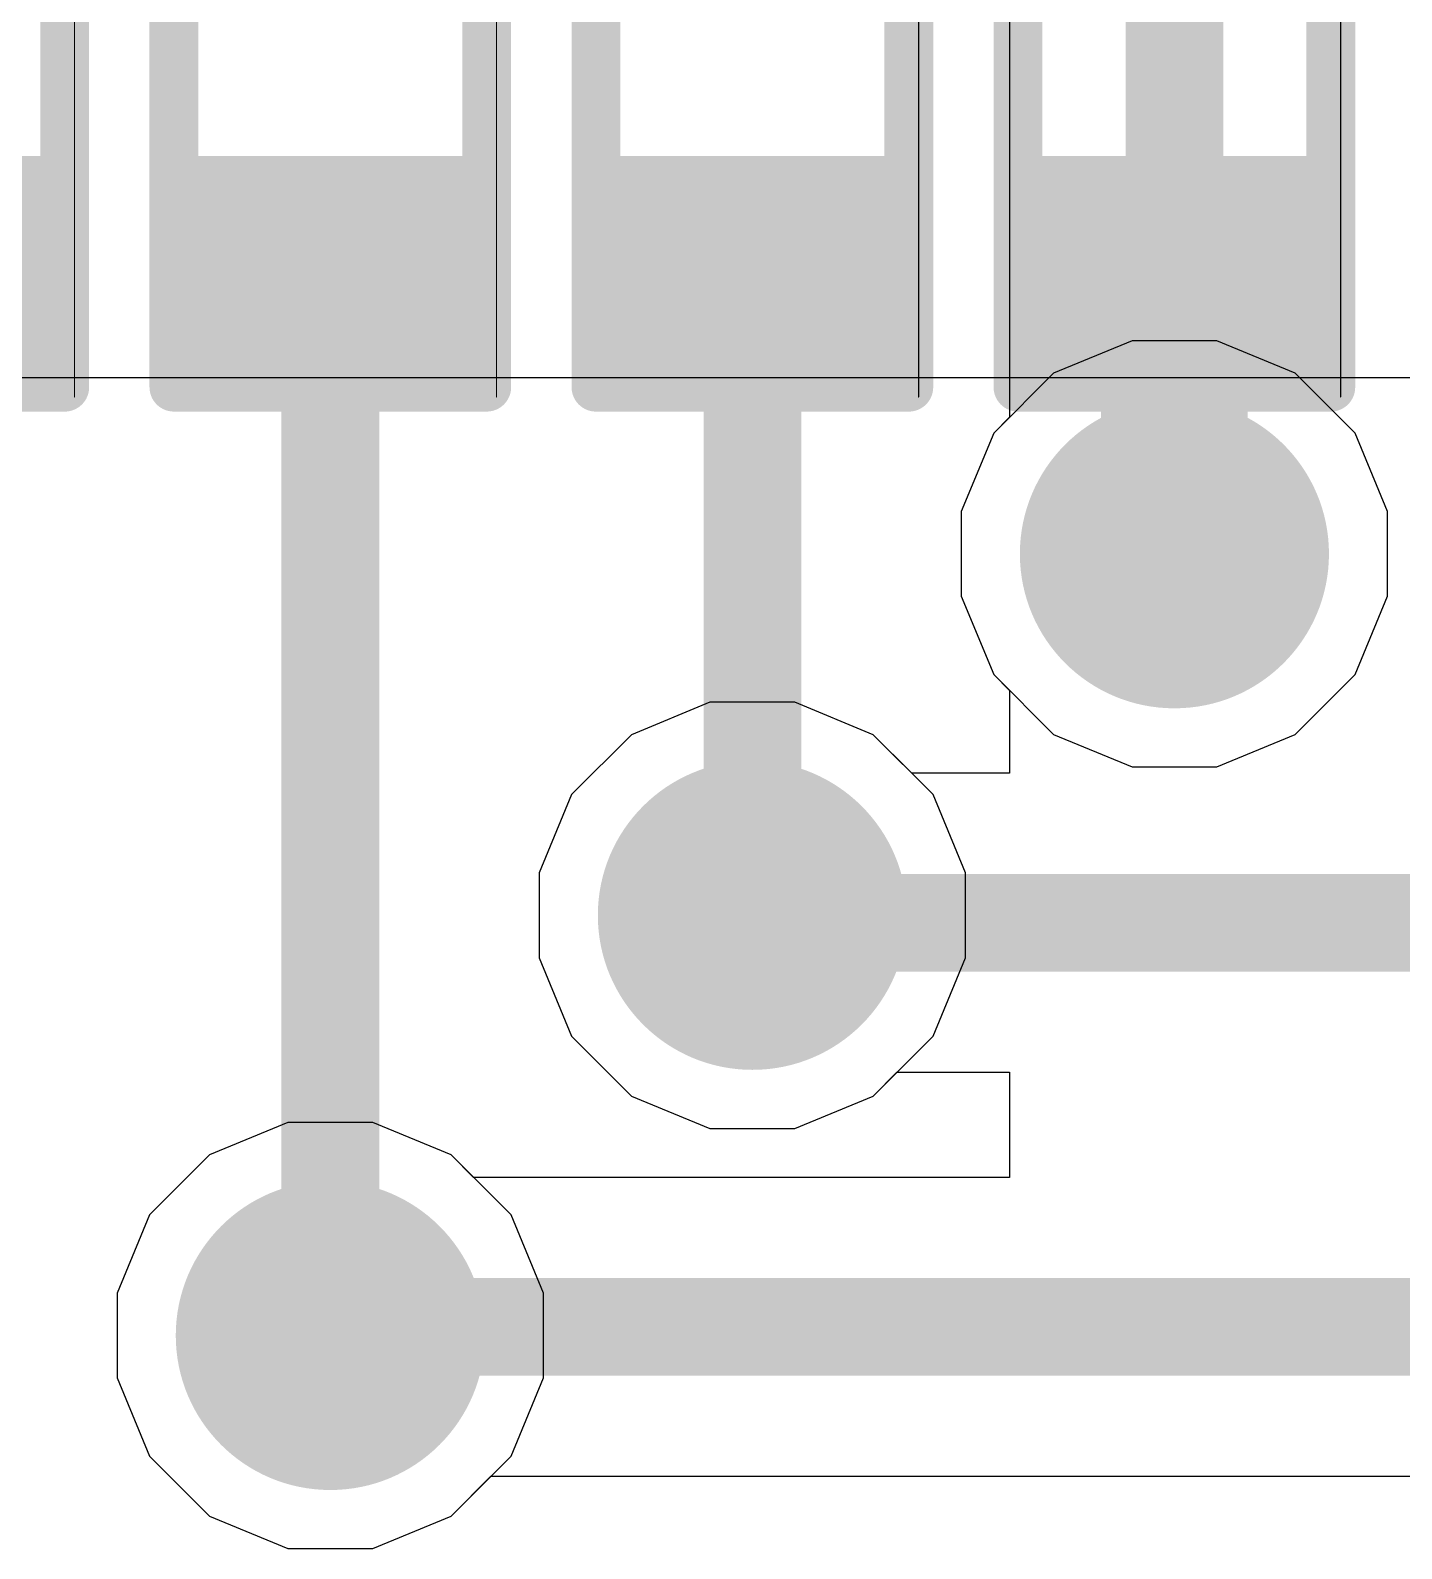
# Model space of a CAD drawing. Header units: inches. Extents: x -5 to 5328, y -4 to 5281.
# Drawn here: x 9.342 to 12.905, y 34.108 to 38.054 of the extents above; entities that cross this region are included whole.
import ezdxf

# ---------------------------------------------------------------- set-up
doc = ezdxf.new("R2010")
doc.units = ezdxf.units.IN
for name, color, linetype in [('Bottom Layer', 5, 'Continuous'), ('Bottom Solder', 6, 'Continuous'), ('Drill Drawing', 1, 'Continuous'), ('Layer 1', 16, 'Continuous'), ('Layer 2', 76, 'Continuous'), ('Top Layer', 1, 'Continuous'), ('Top Overlay', 2, 'Continuous'), ('Top Paste', 8, 'Continuous'), ('Top Solder', 216, 'Continuous'), ('Via Holes', 16, 'Continuous')]:
    doc.layers.add(name, color=color, linetype=linetype)

# ---------------------------------------------------------------- blocks, each defined once
blk = doc.blocks.new('R___0402_53')
at = {"layer": 'Top Layer'}
for points in [[(-0.6985, -0.3175), (-0.6985, 0.3175), (-0.2412999999999999, 0.3175), (-0.2413, -0.3175)], [(0.2412999999999999, -0.3175), (0.2413, 0.3175), (0.6985, 0.3175), (0.6985, -0.3175)]]:
    blk.add_hatch(color=1, dxfattribs=at).paths.add_polyline_path(points)
at = {"layer": 'Top Paste'}
for points in [[(-0.6985, -0.3175), (-0.6985, 0.3175), (-0.2412999999999999, 0.3175), (-0.2413, -0.3175)], [(0.2412999999999999, -0.3175), (0.2413, 0.3175), (0.6985, 0.3175), (0.6985, -0.3175)]]:
    blk.add_hatch(color=8, dxfattribs=at).paths.add_polyline_path(points)
at = {"layer": 'Top Solder'}
for points in [[(-0.75350116, -0.37250116), (-0.75350116, 0.37250116), (-0.1862988399999999, 0.37250116), (-0.18629884, -0.37250116)], [(0.1862988399999999, -0.37250116), (0.18629884, 0.37250116), (0.75350116, 0.37250116), (0.75350116, -0.37250116)]]:
    blk.add_hatch(color=216, dxfattribs=at).paths.add_polyline_path(points)
at = {"layer": 'Top Overlay'}
for points in [[(-0.7874, 0.4064, 0.127, 0.127, 0), (-0.7874, -0.4064, 0.127, 0.127, 0)], [(-0.7874, 0.4064, 0.127, 0.127, 0), (0.7874, 0.4064, 0.127, 0.127, 0)], [(0.7874, 0.4064, 0.127, 0.127, 0), (0.7874, -0.4064, 0.127, 0.127, 0)], [(-0.7874, -0.4064, 0.127, 0.127, 0), (0.7874, -0.4064, 0.127, 0.127, 0)], [(-0.8128, -0.4318, 0.0032258, 0.0032258, 0), (0.8128, -0.4318, 0.0032258, 0.0032258, 0)]]:
    blk.add_lwpolyline(points, format="xyseb", dxfattribs=at)
for points in [[(-0.8191499999999999, 0.4064, 0.0635, 0.0635, 1), (-0.7556499999999999, 0.4064, 0.0635, 0.0635, 1)], [(-0.8191499999999999, 0.4064, 0.0635, 0.0635, 1), (-0.7556499999999999, 0.4064, 0.0635, 0.0635, 1)], [(0.7556499999999999, 0.4064, 0.0635, 0.0635, 1), (0.8191499999999999, 0.4064, 0.0635, 0.0635, 1)], [(0.7556499999999999, 0.4064, 0.0635, 0.0635, 1), (0.8191499999999999, 0.4064, 0.0635, 0.0635, 1)], [(-0.8191499999999999, -0.4064, 0.0635, 0.0635, 1), (-0.7556499999999999, -0.4064, 0.0635, 0.0635, 1)], [(-0.8191499999999999, -0.4064, 0.0635, 0.0635, 1), (-0.7556499999999999, -0.4064, 0.0635, 0.0635, 1)], [(0.7556499999999999, -0.4064, 0.0635, 0.0635, 1), (0.8191499999999999, -0.4064, 0.0635, 0.0635, 1)], [(0.7556499999999999, -0.4064, 0.0635, 0.0635, 1), (0.8191499999999999, -0.4064, 0.0635, 0.0635, 1)], [(-0.81360518, -0.4318, 0.0016129, 0.0016129, 1), (-0.8119948199999999, -0.4318, 0.0016129, 0.0016129, 1)], [(0.8119948199999999, -0.4318, 0.0016129, 0.0016129, 1), (0.81360518, -0.4318, 0.0016129, 0.0016129, 1)]]:
    blk.add_lwpolyline(points, format="xyseb", close=True, dxfattribs=at)
blk = doc.blocks.new('R___0402_56')
at = {"layer": 'Top Layer'}
for points in [[(-0.6985, -0.3175), (-0.6985, 0.3175), (-0.2412999999999999, 0.3175), (-0.2413, -0.3175)], [(0.2412999999999999, -0.3175), (0.2413, 0.3175), (0.6985, 0.3175), (0.6985, -0.3175)]]:
    blk.add_hatch(color=1, dxfattribs=at).paths.add_polyline_path(points)
at = {"layer": 'Top Paste'}
for points in [[(-0.6985, -0.3175), (-0.6985, 0.3175), (-0.2412999999999999, 0.3175), (-0.2413, -0.3175)], [(0.2412999999999999, -0.3175), (0.2413, 0.3175), (0.6985, 0.3175), (0.6985, -0.3175)]]:
    blk.add_hatch(color=8, dxfattribs=at).paths.add_polyline_path(points)
at = {"layer": 'Top Solder'}
for points in [[(-0.75350116, -0.37250116), (-0.75350116, 0.37250116), (-0.1862988399999999, 0.37250116), (-0.18629884, -0.37250116)], [(0.1862988399999999, -0.37250116), (0.18629884, 0.37250116), (0.75350116, 0.37250116), (0.75350116, -0.37250116)]]:
    blk.add_hatch(color=216, dxfattribs=at).paths.add_polyline_path(points)
at = {"layer": 'Top Overlay'}
for points in [[(-0.7874, 0.4064, 0.127, 0.127, 0), (-0.7874, -0.4064, 0.127, 0.127, 0)], [(-0.7874, 0.4064, 0.127, 0.127, 0), (0.7874, 0.4064, 0.127, 0.127, 0)], [(0.7874, 0.4064, 0.127, 0.127, 0), (0.7874, -0.4064, 0.127, 0.127, 0)], [(-0.7874, -0.4064, 0.127, 0.127, 0), (0.7874, -0.4064, 0.127, 0.127, 0)], [(-0.8128, -0.4318, 0.0032258, 0.0032258, 0), (0.8128, -0.4318, 0.0032258, 0.0032258, 0)]]:
    blk.add_lwpolyline(points, format="xyseb", dxfattribs=at)
for points in [[(-0.8191499999999999, 0.4064, 0.0635, 0.0635, 1), (-0.7556499999999999, 0.4064, 0.0635, 0.0635, 1)], [(-0.8191499999999999, 0.4064, 0.0635, 0.0635, 1), (-0.7556499999999999, 0.4064, 0.0635, 0.0635, 1)], [(0.7556499999999999, 0.4064, 0.0635, 0.0635, 1), (0.8191499999999999, 0.4064, 0.0635, 0.0635, 1)], [(0.7556499999999999, 0.4064, 0.0635, 0.0635, 1), (0.8191499999999999, 0.4064, 0.0635, 0.0635, 1)], [(-0.8191499999999999, -0.4064, 0.0635, 0.0635, 1), (-0.7556499999999999, -0.4064, 0.0635, 0.0635, 1)], [(-0.8191499999999999, -0.4064, 0.0635, 0.0635, 1), (-0.7556499999999999, -0.4064, 0.0635, 0.0635, 1)], [(0.7556499999999999, -0.4064, 0.0635, 0.0635, 1), (0.8191499999999999, -0.4064, 0.0635, 0.0635, 1)], [(0.7556499999999999, -0.4064, 0.0635, 0.0635, 1), (0.8191499999999999, -0.4064, 0.0635, 0.0635, 1)], [(-0.81360518, -0.4318, 0.0016129, 0.0016129, 1), (-0.8119948199999999, -0.4318, 0.0016129, 0.0016129, 1)], [(0.8119948199999999, -0.4318, 0.0016129, 0.0016129, 1), (0.81360518, -0.4318, 0.0016129, 0.0016129, 1)]]:
    blk.add_lwpolyline(points, format="xyseb", close=True, dxfattribs=at)
blk = doc.blocks.new('R___0402_58')
at = {"layer": 'Top Layer'}
for points in [[(-0.6985, -0.3175), (-0.6985, 0.3175), (-0.2412999999999999, 0.3175), (-0.2413, -0.3175)], [(0.2412999999999999, -0.3175), (0.2413, 0.3175), (0.6985, 0.3175), (0.6985, -0.3175)]]:
    blk.add_hatch(color=1, dxfattribs=at).paths.add_polyline_path(points)
at = {"layer": 'Top Paste'}
for points in [[(-0.6985, -0.3175), (-0.6985, 0.3175), (-0.2412999999999999, 0.3175), (-0.2413, -0.3175)], [(0.2412999999999999, -0.3175), (0.2413, 0.3175), (0.6985, 0.3175), (0.6985, -0.3175)]]:
    blk.add_hatch(color=8, dxfattribs=at).paths.add_polyline_path(points)
at = {"layer": 'Top Solder'}
for points in [[(-0.75350116, -0.37250116), (-0.75350116, 0.37250116), (-0.1862988399999999, 0.37250116), (-0.18629884, -0.37250116)], [(0.1862988399999999, -0.37250116), (0.18629884, 0.37250116), (0.75350116, 0.37250116), (0.75350116, -0.37250116)]]:
    blk.add_hatch(color=216, dxfattribs=at).paths.add_polyline_path(points)
at = {"layer": 'Top Overlay'}
for points in [[(-0.7874, 0.4064, 0.127, 0.127, 0), (-0.7874, -0.4064, 0.127, 0.127, 0)], [(-0.7874, 0.4064, 0.127, 0.127, 0), (0.7874, 0.4064, 0.127, 0.127, 0)], [(0.7874, 0.4064, 0.127, 0.127, 0), (0.7874, -0.4064, 0.127, 0.127, 0)], [(-0.7874, -0.4064, 0.127, 0.127, 0), (0.7874, -0.4064, 0.127, 0.127, 0)], [(-0.8128, -0.4318, 0.0032258, 0.0032258, 0), (0.8128, -0.4318, 0.0032258, 0.0032258, 0)]]:
    blk.add_lwpolyline(points, format="xyseb", dxfattribs=at)
for points in [[(-0.8191499999999999, 0.4064, 0.0635, 0.0635, 1), (-0.7556499999999999, 0.4064, 0.0635, 0.0635, 1)], [(-0.8191499999999999, 0.4064, 0.0635, 0.0635, 1), (-0.7556499999999999, 0.4064, 0.0635, 0.0635, 1)], [(0.7556499999999999, 0.4064, 0.0635, 0.0635, 1), (0.8191499999999999, 0.4064, 0.0635, 0.0635, 1)], [(0.7556499999999999, 0.4064, 0.0635, 0.0635, 1), (0.8191499999999999, 0.4064, 0.0635, 0.0635, 1)], [(-0.8191499999999999, -0.4064, 0.0635, 0.0635, 1), (-0.7556499999999999, -0.4064, 0.0635, 0.0635, 1)], [(-0.8191499999999999, -0.4064, 0.0635, 0.0635, 1), (-0.7556499999999999, -0.4064, 0.0635, 0.0635, 1)], [(0.7556499999999999, -0.4064, 0.0635, 0.0635, 1), (0.8191499999999999, -0.4064, 0.0635, 0.0635, 1)], [(0.7556499999999999, -0.4064, 0.0635, 0.0635, 1), (0.8191499999999999, -0.4064, 0.0635, 0.0635, 1)], [(-0.81360518, -0.4318, 0.0016129, 0.0016129, 1), (-0.8119948199999999, -0.4318, 0.0016129, 0.0016129, 1)], [(0.8119948199999999, -0.4318, 0.0016129, 0.0016129, 1), (0.81360518, -0.4318, 0.0016129, 0.0016129, 1)]]:
    blk.add_lwpolyline(points, format="xyseb", close=True, dxfattribs=at)
blk = doc.blocks.new('R___0402_60')
at = {"layer": 'Top Layer'}
for points in [[(-0.6985, -0.3175), (-0.6985, 0.3175), (-0.2412999999999999, 0.3175), (-0.2413, -0.3175)], [(0.2412999999999999, -0.3175), (0.2413, 0.3175), (0.6985, 0.3175), (0.6985, -0.3175)]]:
    blk.add_hatch(color=1, dxfattribs=at).paths.add_polyline_path(points)
at = {"layer": 'Top Paste'}
for points in [[(-0.6985, -0.3175), (-0.6985, 0.3175), (-0.2412999999999999, 0.3175), (-0.2413, -0.3175)], [(0.2412999999999999, -0.3175), (0.2413, 0.3175), (0.6985, 0.3175), (0.6985, -0.3175)]]:
    blk.add_hatch(color=8, dxfattribs=at).paths.add_polyline_path(points)
at = {"layer": 'Top Solder'}
for points in [[(-0.75350116, -0.37250116), (-0.75350116, 0.37250116), (-0.1862988399999999, 0.37250116), (-0.18629884, -0.37250116)], [(0.1862988399999999, -0.37250116), (0.18629884, 0.37250116), (0.75350116, 0.37250116), (0.75350116, -0.37250116)]]:
    blk.add_hatch(color=216, dxfattribs=at).paths.add_polyline_path(points)
at = {"layer": 'Top Overlay'}
for points in [[(-0.7874, 0.4064, 0.127, 0.127, 0), (-0.7874, -0.4064, 0.127, 0.127, 0)], [(-0.7874, 0.4064, 0.127, 0.127, 0), (0.7874, 0.4064, 0.127, 0.127, 0)], [(0.7874, 0.4064, 0.127, 0.127, 0), (0.7874, -0.4064, 0.127, 0.127, 0)], [(-0.7874, -0.4064, 0.127, 0.127, 0), (0.7874, -0.4064, 0.127, 0.127, 0)], [(-0.8128, -0.4318, 0.0032258, 0.0032258, 0), (0.8128, -0.4318, 0.0032258, 0.0032258, 0)]]:
    blk.add_lwpolyline(points, format="xyseb", dxfattribs=at)
for points in [[(-0.8191499999999999, 0.4064, 0.0635, 0.0635, 1), (-0.7556499999999999, 0.4064, 0.0635, 0.0635, 1)], [(-0.8191499999999999, 0.4064, 0.0635, 0.0635, 1), (-0.7556499999999999, 0.4064, 0.0635, 0.0635, 1)], [(0.7556499999999999, 0.4064, 0.0635, 0.0635, 1), (0.8191499999999999, 0.4064, 0.0635, 0.0635, 1)], [(0.7556499999999999, 0.4064, 0.0635, 0.0635, 1), (0.8191499999999999, 0.4064, 0.0635, 0.0635, 1)], [(-0.8191499999999999, -0.4064, 0.0635, 0.0635, 1), (-0.7556499999999999, -0.4064, 0.0635, 0.0635, 1)], [(-0.8191499999999999, -0.4064, 0.0635, 0.0635, 1), (-0.7556499999999999, -0.4064, 0.0635, 0.0635, 1)], [(0.7556499999999999, -0.4064, 0.0635, 0.0635, 1), (0.8191499999999999, -0.4064, 0.0635, 0.0635, 1)], [(0.7556499999999999, -0.4064, 0.0635, 0.0635, 1), (0.8191499999999999, -0.4064, 0.0635, 0.0635, 1)], [(-0.81360518, -0.4318, 0.0016129, 0.0016129, 1), (-0.8119948199999999, -0.4318, 0.0016129, 0.0016129, 1)], [(0.8119948199999999, -0.4318, 0.0016129, 0.0016129, 1), (0.81360518, -0.4318, 0.0016129, 0.0016129, 1)]]:
    blk.add_lwpolyline(points, format="xyseb", close=True, dxfattribs=at)

msp = doc.modelspace()

# ---------------------------------------------------------------- hatches: boundary and pattern name
at = {"layer": 'Bottom Layer'}
h = msp.add_hatch(color=5, dxfattribs=at)
edge = h.paths.add_edge_path()
edge.add_arc((12.31492838, 36.69361978), 0.2999994, 0, 360)
h = msp.add_hatch(color=5, dxfattribs=at)
edge = h.paths.add_edge_path()
edge.add_arc((11.21821988, 35.75381977999999), 0.2999994, 0, 360)
h = msp.add_hatch(color=5, dxfattribs=at)
edge = h.paths.add_edge_path()
edge.add_arc((10.12141232, 34.66161978), 0.2999994, 0, 360)
at = {"layer": 'Bottom Solder'}
h = msp.add_hatch(color=6, dxfattribs=at)
edge = h.paths.add_edge_path()
edge.add_arc((12.31492838, 36.69361978), 0.4015993999999999, 0, 360)
h = msp.add_hatch(color=6, dxfattribs=at)
edge = h.paths.add_edge_path()
edge.add_arc((11.21821988, 35.75381977999999), 0.4015993999999999, 0, 360)
h = msp.add_hatch(color=6, dxfattribs=at)
edge = h.paths.add_edge_path()
edge.add_arc((10.12141232, 34.66161978), 0.4015993999999999, 0, 360)
at = {"layer": 'Layer 1'}
h = msp.add_hatch(color=16, dxfattribs=at)
edge = h.paths.add_edge_path()
edge.add_arc((12.31492838, 36.69361978), 0.2999994, 0, 360)
h = msp.add_hatch(color=16, dxfattribs=at)
edge = h.paths.add_edge_path()
edge.add_arc((11.21821988, 35.75381977999999), 0.2999994, 0, 360)
h = msp.add_hatch(color=16, dxfattribs=at)
edge = h.paths.add_edge_path()
edge.add_arc((10.12141232, 34.66161978), 0.2999994, 0, 360)
at = {"layer": 'Layer 2'}
h = msp.add_hatch(color=76, dxfattribs=at)
edge = h.paths.add_edge_path()
edge.add_arc((12.31492838, 36.69361978), 0.2999994, 0, 360)
h = msp.add_hatch(color=76, dxfattribs=at)
edge = h.paths.add_edge_path()
edge.add_arc((11.21821988, 35.75381977999999), 0.2999994, 0, 360)
h = msp.add_hatch(color=76, dxfattribs=at)
edge = h.paths.add_edge_path()
edge.add_arc((10.12141232, 34.66161978), 0.2999994, 0, 360)
at = {"layer": 'Top Layer'}
h = msp.add_hatch(color=1, dxfattribs=at)
edge = h.paths.add_edge_path()
edge.add_arc((12.31492838, 36.69361978), 0.2999994, 0, 360)
h = msp.add_hatch(color=1, dxfattribs=at)
edge = h.paths.add_edge_path()
edge.add_arc((11.21821988, 35.75381977999999), 0.2999994, 0, 360)
h = msp.add_hatch(color=1, dxfattribs=at)
edge = h.paths.add_edge_path()
edge.add_arc((10.12141232, 34.66161978), 0.2999994, 0, 360)
at = {"layer": 'Top Solder'}
h = msp.add_hatch(color=216, dxfattribs=at)
edge = h.paths.add_edge_path()
edge.add_arc((12.31492838, 36.69361978), 0.4015993999999999, 0, 360)
h = msp.add_hatch(color=216, dxfattribs=at)
edge = h.paths.add_edge_path()
edge.add_arc((11.21821988, 35.75381977999999), 0.4015993999999999, 0, 360)
h = msp.add_hatch(color=216, dxfattribs=at)
edge = h.paths.add_edge_path()
edge.add_arc((10.12141232, 34.66161978), 0.4015993999999999, 0, 360)
at = {"layer": 'Via Holes'}
h = msp.add_hatch(color=7, dxfattribs=at)
edge = h.paths.add_edge_path()
edge.add_arc((12.31492838, 36.69361978), 0.1499997, 0, 360)
h = msp.add_hatch(color=7, dxfattribs=at)
edge = h.paths.add_edge_path()
edge.add_arc((11.21821988, 35.75381977999999), 0.1499997, 0, 360)
h = msp.add_hatch(color=7, dxfattribs=at)
edge = h.paths.add_edge_path()
edge.add_arc((10.12141232, 34.66161978), 0.1499997, 0, 360)

# ---------------------------------------------------------------- linework, layer by layer
at = {"layer": 'Bottom Layer'}
for p, q in [((11.8863872, 41.90718568), (11.88638974, 37.0485543)), ((11.88638974, 37.0485543), (11.84526968, 37.00743424)), ((11.84526968, 37.00743424), (11.76092898, 36.80381768)), ((11.76092898, 36.80381768), (11.76092898, 36.58342188)), ((11.76092898, 36.58342188), (11.84526968, 36.37980532)), ((11.84526968, 36.37980532), (11.88638974, 36.33868526)), ((11.88638974, 36.33868526), (11.88638974, 36.1230418)), ((11.10802198, 36.30781918), (10.90440542, 36.22347848)), ((11.32841778, 36.30781918), (11.10802198, 36.30781918)), ((11.53203434, 36.22347848), (11.32841778, 36.30781918)), ((10.90440542, 36.22347848), (10.74856118, 36.06763424)), ((11.63247102, 36.1230418), (11.53203434, 36.22347848)), ((11.88638974, 36.1230418), (11.63247102, 36.1230418)), ((10.74856118, 36.06763424), (10.66422048, 35.86401768)), ((10.66422048, 35.86401768), (10.66422048, 35.64362188)), ((10.66422048, 35.64362188), (10.74856118, 35.44000532)), ((10.74856118, 35.44000532), (10.90440542, 35.28416108)), ((11.53203434, 35.28416108), (11.59398494, 35.34611168)), ((11.59398494, 35.34611168), (11.88638974, 35.34611168)), ((11.88638974, 35.34611168), (11.88638974, 35.07260194)), ((10.90440542, 35.28416108), (11.10802198, 35.19982038)), ((11.32841778, 35.19982038), (11.53203434, 35.28416108)), ((10.01121442, 35.21561918), (9.80759786, 35.13127848)), ((10.23161022, 35.21561918), (10.01121442, 35.21561918)), ((10.43522678, 35.13127848), (10.23161022, 35.21561918)), ((11.10802198, 35.19982038), (11.32841778, 35.19982038)), ((9.80759786, 35.13127848), (9.65175362, 34.97543424)), ((10.49390332, 35.07260194), (10.43522678, 35.13127848)), ((11.88638974, 35.07260194), (10.49390332, 35.07260194)), ((9.65175362, 34.97543424), (9.567412919999999, 34.77181768)), ((9.567412919999999, 34.77181768), (9.567412919999999, 34.55142188)), ((9.567412919999999, 34.55142188), (9.65175362, 34.34780532)), ((9.65175362, 34.34780532), (9.80759786, 34.19196108)), ((10.43522678, 34.19196108), (10.53893752, 34.29567182)), ((10.53893752, 34.29567182), (24.55994326, 34.29567182)), ((9.80759786, 34.19196108), (10.01121442, 34.10762038)), ((10.23161022, 34.10762038), (10.43522678, 34.19196108)), ((10.01121442, 34.10762038), (10.23161022, 34.10762038))]:
    msp.add_line(p, q, dxfattribs=at)
for points in [[(12.31492838, 36.69361978, 0.254, 0.254, 0), (12.31492838, 41.66002336, 0.254, 0.254, 0)], [(11.21821988, 35.75381724, 0.254, 0.254, 0), (11.23746038, 35.73457674, 0.254, 0.254, 0)], [(11.23746038, 35.73457674, 0.254, 0.254, 0), (26.58204488, 35.73457674, 0.254, 0.254, 0)], [(10.12141232, 34.66161724, 0.254, 0.254, 0), (10.14393196, 34.68413688, 0.254, 0.254, 0)], [(10.14393196, 34.68413688, 0.254, 0.254, 0), (25.17536494, 34.68413688, 0.254, 0.254, 0)]]:
    msp.add_lwpolyline(points, format="xyseb", dxfattribs=at)
for points in [[(12.25142838, 36.69361978, 0.127, 0.127, 1), (12.37842838, 36.69361978, 0.127, 0.127, 1)], [(11.15471988, 35.75381724, 0.127, 0.127, 1), (11.28171988, 35.75381724, 0.127, 0.127, 1)], [(11.17396038, 35.73457674, 0.127, 0.127, 1), (11.30096038, 35.73457674, 0.127, 0.127, 1)], [(11.17396038, 35.73457674, 0.127, 0.127, 1), (11.30096038, 35.73457674, 0.127, 0.127, 1)], [(10.08043196, 34.68413688, 0.127, 0.127, 1), (10.20743196, 34.68413688, 0.127, 0.127, 1)], [(10.08043196, 34.68413688, 0.127, 0.127, 1), (10.20743196, 34.68413688, 0.127, 0.127, 1)], [(10.05791232, 34.66161724, 0.127, 0.127, 1), (10.18491232, 34.66161724, 0.127, 0.127, 1)]]:
    msp.add_lwpolyline(points, format="xyseb", close=True, dxfattribs=at)
at = {"layer": 'Drill Drawing'}
for points in [[(12.18792838, 36.82061977999999, 0.0508, 0.0508, 0), (12.31492838, 36.94761978, 0.0508, 0.0508, 0)], [(12.31492838, 36.94761978, 0.0508, 0.0508, 0), (12.44192838, 36.82061977999999, 0.0508, 0.0508, 0)], [(12.23872838, 36.76981978, 0.0508, 0.0508, 0), (12.31492838, 36.84601978, 0.0508, 0.0508, 0)], [(12.31492838, 36.84601978, 0.0508, 0.0508, 0), (12.39112838, 36.76981978, 0.0508, 0.0508, 0)], [(12.06092838, 36.82061977999999, 0.0508, 0.0508, 0), (12.18792838, 36.69361978, 0.0508, 0.0508, 0)], [(12.06092838, 36.82061977999999, 0.0508, 0.0508, 0), (12.18792838, 36.82061977999999, 0.0508, 0.0508, 0)], [(12.44192838, 36.82061977999999, 0.0508, 0.0508, 0), (12.56892838, 36.82061977999999, 0.0508, 0.0508, 0)], [(12.44192838, 36.69361978, 0.0508, 0.0508, 0), (12.56892838, 36.82061977999999, 0.0508, 0.0508, 0)], [(12.16252838, 36.76981978, 0.0508, 0.0508, 0), (12.23872838, 36.69361978, 0.0508, 0.0508, 0)], [(12.16252838, 36.76981978, 0.0508, 0.0508, 0), (12.23872838, 36.76981978, 0.0508, 0.0508, 0)], [(12.39112838, 36.76981978, 0.0508, 0.0508, 0), (12.46732838, 36.76981978, 0.0508, 0.0508, 0)], [(12.39112838, 36.69361978, 0.0508, 0.0508, 0), (12.46732838, 36.76981978, 0.0508, 0.0508, 0)], [(12.06092838, 36.56661978, 0.0508, 0.0508, 0), (12.18792838, 36.69361978, 0.0508, 0.0508, 0)], [(12.16252838, 36.61741978, 0.0508, 0.0508, 0), (12.23872838, 36.69361978, 0.0508, 0.0508, 0)], [(12.39112838, 36.69361978, 0.0508, 0.0508, 0), (12.46732838, 36.61741978, 0.0508, 0.0508, 0)], [(12.44192838, 36.69361978, 0.0508, 0.0508, 0), (12.56892838, 36.56661978, 0.0508, 0.0508, 0)], [(12.16252838, 36.61741978, 0.0508, 0.0508, 0), (12.23872838, 36.61741978, 0.0508, 0.0508, 0)], [(12.23872838, 36.61741978, 0.0508, 0.0508, 0), (12.31492838, 36.54121978, 0.0508, 0.0508, 0)], [(12.31492838, 36.54121978, 0.0508, 0.0508, 0), (12.39112838, 36.61741978, 0.0508, 0.0508, 0)], [(12.39112838, 36.61741978, 0.0508, 0.0508, 0), (12.46732838, 36.61741978, 0.0508, 0.0508, 0)], [(12.06092838, 36.56661978, 0.0508, 0.0508, 0), (12.18792838, 36.56661978, 0.0508, 0.0508, 0)], [(12.18792838, 36.56661978, 0.0508, 0.0508, 0), (12.31492838, 36.43961978, 0.0508, 0.0508, 0)], [(12.31492838, 36.43961978, 0.0508, 0.0508, 0), (12.44192838, 36.56661978, 0.0508, 0.0508, 0)], [(12.44192838, 36.56661978, 0.0508, 0.0508, 0), (12.56892838, 36.56661978, 0.0508, 0.0508, 0)], [(11.09121988, 35.88081978, 0.0508, 0.0508, 0), (11.21821988, 36.00781978, 0.0508, 0.0508, 0)], [(11.21821988, 36.00781978, 0.0508, 0.0508, 0), (11.34521988, 35.88081978, 0.0508, 0.0508, 0)], [(11.14201988, 35.83001978, 0.0508, 0.0508, 0), (11.21821988, 35.90621977999999, 0.0508, 0.0508, 0)], [(11.21821988, 35.90621977999999, 0.0508, 0.0508, 0), (11.29441988, 35.83001978, 0.0508, 0.0508, 0)], [(10.96421988, 35.88081978, 0.0508, 0.0508, 0), (11.09121988, 35.75381977999999, 0.0508, 0.0508, 0)], [(10.96421988, 35.88081978, 0.0508, 0.0508, 0), (11.09121988, 35.88081978, 0.0508, 0.0508, 0)], [(11.34521988, 35.88081978, 0.0508, 0.0508, 0), (11.47221988, 35.88081978, 0.0508, 0.0508, 0)], [(11.34521988, 35.75381977999999, 0.0508, 0.0508, 0), (11.47221988, 35.88081978, 0.0508, 0.0508, 0)], [(11.06581988, 35.83001978, 0.0508, 0.0508, 0), (11.14201988, 35.75381977999999, 0.0508, 0.0508, 0)], [(11.06581988, 35.83001978, 0.0508, 0.0508, 0), (11.14201988, 35.83001978, 0.0508, 0.0508, 0)], [(11.29441988, 35.83001978, 0.0508, 0.0508, 0), (11.37061988, 35.83001978, 0.0508, 0.0508, 0)], [(11.29441988, 35.75381977999999, 0.0508, 0.0508, 0), (11.37061988, 35.83001978, 0.0508, 0.0508, 0)], [(10.96421988, 35.62681978, 0.0508, 0.0508, 0), (11.09121988, 35.75381977999999, 0.0508, 0.0508, 0)], [(11.06581988, 35.67761978, 0.0508, 0.0508, 0), (11.14201988, 35.75381977999999, 0.0508, 0.0508, 0)], [(11.29441988, 35.75381977999999, 0.0508, 0.0508, 0), (11.37061988, 35.67761978, 0.0508, 0.0508, 0)], [(11.34521988, 35.75381977999999, 0.0508, 0.0508, 0), (11.47221988, 35.62681978, 0.0508, 0.0508, 0)], [(11.06581988, 35.67761978, 0.0508, 0.0508, 0), (11.14201988, 35.67761978, 0.0508, 0.0508, 0)], [(11.14201988, 35.67761978, 0.0508, 0.0508, 0), (11.21821988, 35.60141977999999, 0.0508, 0.0508, 0)], [(11.21821988, 35.60141977999999, 0.0508, 0.0508, 0), (11.29441988, 35.67761978, 0.0508, 0.0508, 0)], [(11.29441988, 35.67761978, 0.0508, 0.0508, 0), (11.37061988, 35.67761978, 0.0508, 0.0508, 0)], [(10.96421988, 35.62681978, 0.0508, 0.0508, 0), (11.09121988, 35.62681978, 0.0508, 0.0508, 0)], [(11.09121988, 35.62681978, 0.0508, 0.0508, 0), (11.21821988, 35.49981978, 0.0508, 0.0508, 0)], [(11.21821988, 35.49981978, 0.0508, 0.0508, 0), (11.34521988, 35.62681978, 0.0508, 0.0508, 0)], [(11.34521988, 35.62681978, 0.0508, 0.0508, 0), (11.47221988, 35.62681978, 0.0508, 0.0508, 0)], [(9.99441232, 34.78861978, 0.0508, 0.0508, 0), (10.12141232, 34.91561978, 0.0508, 0.0508, 0)], [(10.12141232, 34.91561978, 0.0508, 0.0508, 0), (10.24841232, 34.78861978, 0.0508, 0.0508, 0)], [(9.86741232, 34.78861978, 0.0508, 0.0508, 0), (9.99441232, 34.66161978, 0.0508, 0.0508, 0)], [(9.86741232, 34.78861978, 0.0508, 0.0508, 0), (9.99441232, 34.78861978, 0.0508, 0.0508, 0)], [(10.04521232, 34.73781978, 0.0508, 0.0508, 0), (10.12141232, 34.81401978, 0.0508, 0.0508, 0)], [(10.12141232, 34.81401978, 0.0508, 0.0508, 0), (10.19761232, 34.73781978, 0.0508, 0.0508, 0)], [(10.24841232, 34.78861978, 0.0508, 0.0508, 0), (10.37541232, 34.78861978, 0.0508, 0.0508, 0)], [(10.24841232, 34.66161978, 0.0508, 0.0508, 0), (10.37541232, 34.78861978, 0.0508, 0.0508, 0)], [(9.96901232, 34.73781978, 0.0508, 0.0508, 0), (10.04521232, 34.66161978, 0.0508, 0.0508, 0)], [(9.96901232, 34.73781978, 0.0508, 0.0508, 0), (10.04521232, 34.73781978, 0.0508, 0.0508, 0)], [(10.19761232, 34.73781978, 0.0508, 0.0508, 0), (10.27381232, 34.73781978, 0.0508, 0.0508, 0)], [(10.19761232, 34.66161978, 0.0508, 0.0508, 0), (10.27381232, 34.73781978, 0.0508, 0.0508, 0)], [(9.86741232, 34.53461978, 0.0508, 0.0508, 0), (9.99441232, 34.66161978, 0.0508, 0.0508, 0)], [(9.96901232, 34.58541978, 0.0508, 0.0508, 0), (10.04521232, 34.66161978, 0.0508, 0.0508, 0)], [(10.19761232, 34.66161978, 0.0508, 0.0508, 0), (10.27381232, 34.58541978, 0.0508, 0.0508, 0)], [(10.24841232, 34.66161978, 0.0508, 0.0508, 0), (10.37541232, 34.53461978, 0.0508, 0.0508, 0)], [(9.96901232, 34.58541978, 0.0508, 0.0508, 0), (10.04521232, 34.58541978, 0.0508, 0.0508, 0)], [(10.04521232, 34.58541978, 0.0508, 0.0508, 0), (10.12141232, 34.50921978, 0.0508, 0.0508, 0)], [(10.12141232, 34.50921978, 0.0508, 0.0508, 0), (10.19761232, 34.58541978, 0.0508, 0.0508, 0)], [(10.19761232, 34.58541978, 0.0508, 0.0508, 0), (10.27381232, 34.58541978, 0.0508, 0.0508, 0)], [(9.86741232, 34.53461978, 0.0508, 0.0508, 0), (9.99441232, 34.53461978, 0.0508, 0.0508, 0)], [(9.99441232, 34.53461978, 0.0508, 0.0508, 0), (10.12141232, 34.40761978, 0.0508, 0.0508, 0)], [(10.12141232, 34.40761978, 0.0508, 0.0508, 0), (10.24841232, 34.53461978, 0.0508, 0.0508, 0)], [(10.24841232, 34.53461978, 0.0508, 0.0508, 0), (10.37541232, 34.53461978, 0.0508, 0.0508, 0)]]:
    msp.add_lwpolyline(points, format="xyseb", dxfattribs=at)
for points in [[(12.30222838, 36.94761978, 0.0254, 0.0254, 1), (12.32762838, 36.94761978, 0.0254, 0.0254, 1)], [(12.30222838, 36.94761978, 0.0254, 0.0254, 1), (12.32762838, 36.94761978, 0.0254, 0.0254, 1)], [(12.30222838, 36.84601978, 0.0254, 0.0254, 1), (12.32762838, 36.84601978, 0.0254, 0.0254, 1)], [(12.30222838, 36.84601978, 0.0254, 0.0254, 1), (12.32762838, 36.84601978, 0.0254, 0.0254, 1)], [(12.04822838, 36.82061977999999, 0.0254, 0.0254, 1), (12.07362838, 36.82061977999999, 0.0254, 0.0254, 1)], [(12.04822838, 36.82061977999999, 0.0254, 0.0254, 1), (12.07362838, 36.82061977999999, 0.0254, 0.0254, 1)], [(12.17522838, 36.82061977999999, 0.0254, 0.0254, 1), (12.20062838, 36.82061977999999, 0.0254, 0.0254, 1)], [(12.17522838, 36.82061977999999, 0.0254, 0.0254, 1), (12.20062838, 36.82061977999999, 0.0254, 0.0254, 1)], [(12.42922838, 36.82061977999999, 0.0254, 0.0254, 1), (12.45462838, 36.82061977999999, 0.0254, 0.0254, 1)], [(12.42922838, 36.82061977999999, 0.0254, 0.0254, 1), (12.45462838, 36.82061977999999, 0.0254, 0.0254, 1)], [(12.55622838, 36.82061977999999, 0.0254, 0.0254, 1), (12.58162838, 36.82061977999999, 0.0254, 0.0254, 1)], [(12.55622838, 36.82061977999999, 0.0254, 0.0254, 1), (12.58162838, 36.82061977999999, 0.0254, 0.0254, 1)], [(12.14982838, 36.76981978, 0.0254, 0.0254, 1), (12.17522838, 36.76981978, 0.0254, 0.0254, 1)], [(12.14982838, 36.76981978, 0.0254, 0.0254, 1), (12.17522838, 36.76981978, 0.0254, 0.0254, 1)], [(12.22602838, 36.76981978, 0.0254, 0.0254, 1), (12.25142838, 36.76981978, 0.0254, 0.0254, 1)], [(12.22602838, 36.76981978, 0.0254, 0.0254, 1), (12.25142838, 36.76981978, 0.0254, 0.0254, 1)], [(12.37842838, 36.76981978, 0.0254, 0.0254, 1), (12.40382838, 36.76981978, 0.0254, 0.0254, 1)], [(12.37842838, 36.76981978, 0.0254, 0.0254, 1), (12.40382838, 36.76981978, 0.0254, 0.0254, 1)], [(12.45462838, 36.76981978, 0.0254, 0.0254, 1), (12.48002838, 36.76981978, 0.0254, 0.0254, 1)], [(12.45462838, 36.76981978, 0.0254, 0.0254, 1), (12.48002838, 36.76981978, 0.0254, 0.0254, 1)], [(12.17522838, 36.69361978, 0.0254, 0.0254, 1), (12.20062838, 36.69361978, 0.0254, 0.0254, 1)], [(12.17522838, 36.69361978, 0.0254, 0.0254, 1), (12.20062838, 36.69361978, 0.0254, 0.0254, 1)], [(12.22602838, 36.69361978, 0.0254, 0.0254, 1), (12.25142838, 36.69361978, 0.0254, 0.0254, 1)], [(12.22602838, 36.69361978, 0.0254, 0.0254, 1), (12.25142838, 36.69361978, 0.0254, 0.0254, 1)], [(12.37842838, 36.69361978, 0.0254, 0.0254, 1), (12.40382838, 36.69361978, 0.0254, 0.0254, 1)], [(12.37842838, 36.69361978, 0.0254, 0.0254, 1), (12.40382838, 36.69361978, 0.0254, 0.0254, 1)], [(12.42922838, 36.69361978, 0.0254, 0.0254, 1), (12.45462838, 36.69361978, 0.0254, 0.0254, 1)], [(12.42922838, 36.69361978, 0.0254, 0.0254, 1), (12.45462838, 36.69361978, 0.0254, 0.0254, 1)], [(12.14982838, 36.61741978, 0.0254, 0.0254, 1), (12.17522838, 36.61741978, 0.0254, 0.0254, 1)], [(12.14982838, 36.61741978, 0.0254, 0.0254, 1), (12.17522838, 36.61741978, 0.0254, 0.0254, 1)], [(12.22602838, 36.61741978, 0.0254, 0.0254, 1), (12.25142838, 36.61741978, 0.0254, 0.0254, 1)], [(12.22602838, 36.61741978, 0.0254, 0.0254, 1), (12.25142838, 36.61741978, 0.0254, 0.0254, 1)], [(12.37842838, 36.61741978, 0.0254, 0.0254, 1), (12.40382838, 36.61741978, 0.0254, 0.0254, 1)], [(12.37842838, 36.61741978, 0.0254, 0.0254, 1), (12.40382838, 36.61741978, 0.0254, 0.0254, 1)], [(12.45462838, 36.61741978, 0.0254, 0.0254, 1), (12.48002838, 36.61741978, 0.0254, 0.0254, 1)], [(12.45462838, 36.61741978, 0.0254, 0.0254, 1), (12.48002838, 36.61741978, 0.0254, 0.0254, 1)], [(12.04822838, 36.56661978, 0.0254, 0.0254, 1), (12.07362838, 36.56661978, 0.0254, 0.0254, 1)], [(12.04822838, 36.56661978, 0.0254, 0.0254, 1), (12.07362838, 36.56661978, 0.0254, 0.0254, 1)], [(12.17522838, 36.56661978, 0.0254, 0.0254, 1), (12.20062838, 36.56661978, 0.0254, 0.0254, 1)], [(12.17522838, 36.56661978, 0.0254, 0.0254, 1), (12.20062838, 36.56661978, 0.0254, 0.0254, 1)], [(12.42922838, 36.56661978, 0.0254, 0.0254, 1), (12.45462838, 36.56661978, 0.0254, 0.0254, 1)], [(12.42922838, 36.56661978, 0.0254, 0.0254, 1), (12.45462838, 36.56661978, 0.0254, 0.0254, 1)], [(12.55622838, 36.56661978, 0.0254, 0.0254, 1), (12.58162838, 36.56661978, 0.0254, 0.0254, 1)], [(12.55622838, 36.56661978, 0.0254, 0.0254, 1), (12.58162838, 36.56661978, 0.0254, 0.0254, 1)], [(12.30222838, 36.54121978, 0.0254, 0.0254, 1), (12.32762838, 36.54121978, 0.0254, 0.0254, 1)], [(12.30222838, 36.54121978, 0.0254, 0.0254, 1), (12.32762838, 36.54121978, 0.0254, 0.0254, 1)], [(12.30222838, 36.43961978, 0.0254, 0.0254, 1), (12.32762838, 36.43961978, 0.0254, 0.0254, 1)], [(12.30222838, 36.43961978, 0.0254, 0.0254, 1), (12.32762838, 36.43961978, 0.0254, 0.0254, 1)], [(11.20551988, 36.00781978, 0.0254, 0.0254, 1), (11.23091988, 36.00781978, 0.0254, 0.0254, 1)], [(11.20551988, 36.00781978, 0.0254, 0.0254, 1), (11.23091988, 36.00781978, 0.0254, 0.0254, 1)], [(11.20551988, 35.90621977999999, 0.0254, 0.0254, 1), (11.23091988, 35.90621977999999, 0.0254, 0.0254, 1)], [(11.20551988, 35.90621977999999, 0.0254, 0.0254, 1), (11.23091988, 35.90621977999999, 0.0254, 0.0254, 1)], [(10.95151988, 35.88081978, 0.0254, 0.0254, 1), (10.97691988, 35.88081978, 0.0254, 0.0254, 1)], [(10.95151988, 35.88081978, 0.0254, 0.0254, 1), (10.97691988, 35.88081978, 0.0254, 0.0254, 1)], [(11.07851988, 35.88081978, 0.0254, 0.0254, 1), (11.10391988, 35.88081978, 0.0254, 0.0254, 1)], [(11.07851988, 35.88081978, 0.0254, 0.0254, 1), (11.10391988, 35.88081978, 0.0254, 0.0254, 1)], [(11.33251988, 35.88081978, 0.0254, 0.0254, 1), (11.35791988, 35.88081978, 0.0254, 0.0254, 1)], [(11.33251988, 35.88081978, 0.0254, 0.0254, 1), (11.35791988, 35.88081978, 0.0254, 0.0254, 1)], [(11.45951988, 35.88081978, 0.0254, 0.0254, 1), (11.48491988, 35.88081978, 0.0254, 0.0254, 1)], [(11.45951988, 35.88081978, 0.0254, 0.0254, 1), (11.48491988, 35.88081978, 0.0254, 0.0254, 1)], [(11.05311988, 35.83001978, 0.0254, 0.0254, 1), (11.07851988, 35.83001978, 0.0254, 0.0254, 1)], [(11.05311988, 35.83001978, 0.0254, 0.0254, 1), (11.07851988, 35.83001978, 0.0254, 0.0254, 1)], [(11.12931988, 35.83001978, 0.0254, 0.0254, 1), (11.15471988, 35.83001978, 0.0254, 0.0254, 1)], [(11.12931988, 35.83001978, 0.0254, 0.0254, 1), (11.15471988, 35.83001978, 0.0254, 0.0254, 1)], [(11.28171988, 35.83001978, 0.0254, 0.0254, 1), (11.30711988, 35.83001978, 0.0254, 0.0254, 1)], [(11.28171988, 35.83001978, 0.0254, 0.0254, 1), (11.30711988, 35.83001978, 0.0254, 0.0254, 1)], [(11.35791988, 35.83001978, 0.0254, 0.0254, 1), (11.38331988, 35.83001978, 0.0254, 0.0254, 1)], [(11.35791988, 35.83001978, 0.0254, 0.0254, 1), (11.38331988, 35.83001978, 0.0254, 0.0254, 1)], [(11.07851988, 35.75381977999999, 0.0254, 0.0254, 1), (11.10391988, 35.75381977999999, 0.0254, 0.0254, 1)], [(11.07851988, 35.75381977999999, 0.0254, 0.0254, 1), (11.10391988, 35.75381977999999, 0.0254, 0.0254, 1)], [(11.12931988, 35.75381977999999, 0.0254, 0.0254, 1), (11.15471988, 35.75381977999999, 0.0254, 0.0254, 1)], [(11.12931988, 35.75381977999999, 0.0254, 0.0254, 1), (11.15471988, 35.75381977999999, 0.0254, 0.0254, 1)], [(11.28171988, 35.75381977999999, 0.0254, 0.0254, 1), (11.30711988, 35.75381977999999, 0.0254, 0.0254, 1)], [(11.28171988, 35.75381977999999, 0.0254, 0.0254, 1), (11.30711988, 35.75381977999999, 0.0254, 0.0254, 1)], [(11.33251988, 35.75381977999999, 0.0254, 0.0254, 1), (11.35791988, 35.75381977999999, 0.0254, 0.0254, 1)], [(11.33251988, 35.75381977999999, 0.0254, 0.0254, 1), (11.35791988, 35.75381977999999, 0.0254, 0.0254, 1)], [(11.05311988, 35.67761978, 0.0254, 0.0254, 1), (11.07851988, 35.67761978, 0.0254, 0.0254, 1)], [(11.05311988, 35.67761978, 0.0254, 0.0254, 1), (11.07851988, 35.67761978, 0.0254, 0.0254, 1)], [(11.12931988, 35.67761978, 0.0254, 0.0254, 1), (11.15471988, 35.67761978, 0.0254, 0.0254, 1)], [(11.12931988, 35.67761978, 0.0254, 0.0254, 1), (11.15471988, 35.67761978, 0.0254, 0.0254, 1)], [(11.28171988, 35.67761978, 0.0254, 0.0254, 1), (11.30711988, 35.67761978, 0.0254, 0.0254, 1)], [(11.28171988, 35.67761978, 0.0254, 0.0254, 1), (11.30711988, 35.67761978, 0.0254, 0.0254, 1)], [(11.35791988, 35.67761978, 0.0254, 0.0254, 1), (11.38331988, 35.67761978, 0.0254, 0.0254, 1)], [(11.35791988, 35.67761978, 0.0254, 0.0254, 1), (11.38331988, 35.67761978, 0.0254, 0.0254, 1)], [(10.95151988, 35.62681978, 0.0254, 0.0254, 1), (10.97691988, 35.62681978, 0.0254, 0.0254, 1)], [(10.95151988, 35.62681978, 0.0254, 0.0254, 1), (10.97691988, 35.62681978, 0.0254, 0.0254, 1)], [(11.07851988, 35.62681978, 0.0254, 0.0254, 1), (11.10391988, 35.62681978, 0.0254, 0.0254, 1)], [(11.07851988, 35.62681978, 0.0254, 0.0254, 1), (11.10391988, 35.62681978, 0.0254, 0.0254, 1)], [(11.33251988, 35.62681978, 0.0254, 0.0254, 1), (11.35791988, 35.62681978, 0.0254, 0.0254, 1)], [(11.33251988, 35.62681978, 0.0254, 0.0254, 1), (11.35791988, 35.62681978, 0.0254, 0.0254, 1)], [(11.45951988, 35.62681978, 0.0254, 0.0254, 1), (11.48491988, 35.62681978, 0.0254, 0.0254, 1)], [(11.45951988, 35.62681978, 0.0254, 0.0254, 1), (11.48491988, 35.62681978, 0.0254, 0.0254, 1)], [(11.20551988, 35.60141977999999, 0.0254, 0.0254, 1), (11.23091988, 35.60141977999999, 0.0254, 0.0254, 1)], [(11.20551988, 35.60141977999999, 0.0254, 0.0254, 1), (11.23091988, 35.60141977999999, 0.0254, 0.0254, 1)], [(11.20551988, 35.49981978, 0.0254, 0.0254, 1), (11.23091988, 35.49981978, 0.0254, 0.0254, 1)], [(11.20551988, 35.49981978, 0.0254, 0.0254, 1), (11.23091988, 35.49981978, 0.0254, 0.0254, 1)], [(10.10871232, 34.91561978, 0.0254, 0.0254, 1), (10.13411232, 34.91561978, 0.0254, 0.0254, 1)], [(10.10871232, 34.91561978, 0.0254, 0.0254, 1), (10.13411232, 34.91561978, 0.0254, 0.0254, 1)], [(9.854712319999999, 34.78861978, 0.0254, 0.0254, 1), (9.88011232, 34.78861978, 0.0254, 0.0254, 1)], [(9.854712319999999, 34.78861978, 0.0254, 0.0254, 1), (9.88011232, 34.78861978, 0.0254, 0.0254, 1)], [(9.98171232, 34.78861978, 0.0254, 0.0254, 1), (10.00711232, 34.78861978, 0.0254, 0.0254, 1)], [(9.98171232, 34.78861978, 0.0254, 0.0254, 1), (10.00711232, 34.78861978, 0.0254, 0.0254, 1)], [(10.10871232, 34.81401978, 0.0254, 0.0254, 1), (10.13411232, 34.81401978, 0.0254, 0.0254, 1)], [(10.10871232, 34.81401978, 0.0254, 0.0254, 1), (10.13411232, 34.81401978, 0.0254, 0.0254, 1)], [(10.23571232, 34.78861978, 0.0254, 0.0254, 1), (10.26111232, 34.78861978, 0.0254, 0.0254, 1)], [(10.23571232, 34.78861978, 0.0254, 0.0254, 1), (10.26111232, 34.78861978, 0.0254, 0.0254, 1)], [(10.36271232, 34.78861978, 0.0254, 0.0254, 1), (10.38811232, 34.78861978, 0.0254, 0.0254, 1)], [(10.36271232, 34.78861978, 0.0254, 0.0254, 1), (10.38811232, 34.78861978, 0.0254, 0.0254, 1)], [(9.95631232, 34.73781978, 0.0254, 0.0254, 1), (9.98171232, 34.73781978, 0.0254, 0.0254, 1)], [(9.95631232, 34.73781978, 0.0254, 0.0254, 1), (9.98171232, 34.73781978, 0.0254, 0.0254, 1)], [(10.03251232, 34.73781978, 0.0254, 0.0254, 1), (10.05791232, 34.73781978, 0.0254, 0.0254, 1)], [(10.03251232, 34.73781978, 0.0254, 0.0254, 1), (10.05791232, 34.73781978, 0.0254, 0.0254, 1)], [(10.18491232, 34.73781978, 0.0254, 0.0254, 1), (10.21031232, 34.73781978, 0.0254, 0.0254, 1)], [(10.18491232, 34.73781978, 0.0254, 0.0254, 1), (10.21031232, 34.73781978, 0.0254, 0.0254, 1)], [(10.26111232, 34.73781978, 0.0254, 0.0254, 1), (10.28651232, 34.73781978, 0.0254, 0.0254, 1)], [(10.26111232, 34.73781978, 0.0254, 0.0254, 1), (10.28651232, 34.73781978, 0.0254, 0.0254, 1)], [(9.98171232, 34.66161978, 0.0254, 0.0254, 1), (10.00711232, 34.66161978, 0.0254, 0.0254, 1)], [(9.98171232, 34.66161978, 0.0254, 0.0254, 1), (10.00711232, 34.66161978, 0.0254, 0.0254, 1)], [(10.03251232, 34.66161978, 0.0254, 0.0254, 1), (10.05791232, 34.66161978, 0.0254, 0.0254, 1)], [(10.03251232, 34.66161978, 0.0254, 0.0254, 1), (10.05791232, 34.66161978, 0.0254, 0.0254, 1)], [(10.18491232, 34.66161978, 0.0254, 0.0254, 1), (10.21031232, 34.66161978, 0.0254, 0.0254, 1)], [(10.18491232, 34.66161978, 0.0254, 0.0254, 1), (10.21031232, 34.66161978, 0.0254, 0.0254, 1)], [(10.23571232, 34.66161978, 0.0254, 0.0254, 1), (10.26111232, 34.66161978, 0.0254, 0.0254, 1)], [(10.23571232, 34.66161978, 0.0254, 0.0254, 1), (10.26111232, 34.66161978, 0.0254, 0.0254, 1)], [(9.95631232, 34.58541978, 0.0254, 0.0254, 1), (9.98171232, 34.58541978, 0.0254, 0.0254, 1)], [(9.95631232, 34.58541978, 0.0254, 0.0254, 1), (9.98171232, 34.58541978, 0.0254, 0.0254, 1)], [(10.03251232, 34.58541978, 0.0254, 0.0254, 1), (10.05791232, 34.58541978, 0.0254, 0.0254, 1)], [(10.03251232, 34.58541978, 0.0254, 0.0254, 1), (10.05791232, 34.58541978, 0.0254, 0.0254, 1)], [(10.18491232, 34.58541978, 0.0254, 0.0254, 1), (10.21031232, 34.58541978, 0.0254, 0.0254, 1)], [(10.18491232, 34.58541978, 0.0254, 0.0254, 1), (10.21031232, 34.58541978, 0.0254, 0.0254, 1)], [(10.26111232, 34.58541978, 0.0254, 0.0254, 1), (10.28651232, 34.58541978, 0.0254, 0.0254, 1)], [(10.26111232, 34.58541978, 0.0254, 0.0254, 1), (10.28651232, 34.58541978, 0.0254, 0.0254, 1)], [(9.854712319999999, 34.53461978, 0.0254, 0.0254, 1), (9.88011232, 34.53461978, 0.0254, 0.0254, 1)], [(9.854712319999999, 34.53461978, 0.0254, 0.0254, 1), (9.88011232, 34.53461978, 0.0254, 0.0254, 1)], [(9.98171232, 34.53461978, 0.0254, 0.0254, 1), (10.00711232, 34.53461978, 0.0254, 0.0254, 1)], [(9.98171232, 34.53461978, 0.0254, 0.0254, 1), (10.00711232, 34.53461978, 0.0254, 0.0254, 1)], [(10.10871232, 34.50921978, 0.0254, 0.0254, 1), (10.13411232, 34.50921978, 0.0254, 0.0254, 1)], [(10.10871232, 34.50921978, 0.0254, 0.0254, 1), (10.13411232, 34.50921978, 0.0254, 0.0254, 1)], [(10.23571232, 34.53461978, 0.0254, 0.0254, 1), (10.26111232, 34.53461978, 0.0254, 0.0254, 1)], [(10.23571232, 34.53461978, 0.0254, 0.0254, 1), (10.26111232, 34.53461978, 0.0254, 0.0254, 1)], [(10.36271232, 34.53461978, 0.0254, 0.0254, 1), (10.38811232, 34.53461978, 0.0254, 0.0254, 1)], [(10.36271232, 34.53461978, 0.0254, 0.0254, 1), (10.38811232, 34.53461978, 0.0254, 0.0254, 1)], [(10.10871232, 34.40761978, 0.0254, 0.0254, 1), (10.13411232, 34.40761978, 0.0254, 0.0254, 1)], [(10.10871232, 34.40761978, 0.0254, 0.0254, 1), (10.13411232, 34.40761978, 0.0254, 0.0254, 1)]]:
    msp.add_lwpolyline(points, format="xyseb", close=True, dxfattribs=at)
at = {"layer": 'Layer 1'}
for p, q in [((12.20473048, 37.24761918), (12.00111392, 37.16327848)), ((12.42512628, 37.24761918), (12.20473048, 37.24761918)), ((12.62874284, 37.16327848), (12.42512628, 37.24761918)), ((12.00111392, 37.16327848), (11.84526968, 37.00743424)), ((12.78458708, 37.00743424), (12.62874284, 37.16327848)), ((11.84526968, 37.00743424), (11.76092898, 36.80381768)), ((12.86892778, 36.80381768), (12.78458708, 37.00743424)), ((11.76092898, 36.80381768), (11.76092898, 36.58342188)), ((12.86892778, 36.58342188), (12.86892778, 36.80381768)), ((11.76092898, 36.58342188), (11.84526968, 36.37980532)), ((12.78458708, 36.37980532), (12.86892778, 36.58342188)), ((11.84526968, 36.37980532), (12.00111392, 36.22396108)), ((12.62874284, 36.22396108), (12.78458708, 36.37980532)), ((11.10802198, 36.30781918), (10.90440542, 36.22347848)), ((11.32841778, 36.30781918), (11.10802198, 36.30781918)), ((11.53203434, 36.22347848), (11.32841778, 36.30781918)), ((10.90440542, 36.22347848), (10.74856118, 36.06763424)), ((11.68787858, 36.06763424), (11.53203434, 36.22347848)), ((12.00111392, 36.22396108), (12.20473048, 36.13962038)), ((12.42512628, 36.13962038), (12.62874284, 36.22396108)), ((12.20473048, 36.13962038), (12.42512628, 36.13962038)), ((10.74856118, 36.06763424), (10.66422048, 35.86401768)), ((11.77221928, 35.86401768), (11.68787858, 36.06763424)), ((10.66422048, 35.86401768), (10.66422048, 35.64362188)), ((11.77221928, 35.64362188), (11.77221928, 35.86401768)), ((10.66422048, 35.64362188), (10.74856118, 35.44000532)), ((11.68787858, 35.44000532), (11.77221928, 35.64362188)), ((10.74856118, 35.44000532), (10.90440542, 35.28416108)), ((11.53203434, 35.28416108), (11.68787858, 35.44000532)), ((10.90440542, 35.28416108), (11.10802198, 35.19982038)), ((11.32841778, 35.19982038), (11.53203434, 35.28416108)), ((10.01121442, 35.21561918), (9.80759786, 35.13127848)), ((10.23161022, 35.21561918), (10.01121442, 35.21561918)), ((10.43522678, 35.13127848), (10.23161022, 35.21561918)), ((11.10802198, 35.19982038), (11.32841778, 35.19982038)), ((9.80759786, 35.13127848), (9.65175362, 34.97543424)), ((10.59107102, 34.97543424), (10.43522678, 35.13127848)), ((9.65175362, 34.97543424), (9.567412919999999, 34.77181768)), ((10.67541172, 34.77181768), (10.59107102, 34.97543424)), ((9.567412919999999, 34.77181768), (9.567412919999999, 34.55142188)), ((10.67541172, 34.55142188), (10.67541172, 34.77181768)), ((9.567412919999999, 34.55142188), (9.65175362, 34.34780532)), ((10.59107102, 34.34780532), (10.67541172, 34.55142188)), ((9.65175362, 34.34780532), (9.80759786, 34.19196108)), ((10.43522678, 34.19196108), (10.59107102, 34.34780532)), ((9.80759786, 34.19196108), (10.01121442, 34.10762038)), ((10.23161022, 34.10762038), (10.43522678, 34.19196108)), ((10.01121442, 34.10762038), (10.23161022, 34.10762038))]:
    msp.add_line(p, q, dxfattribs=at)
at = {"layer": 'Layer 2'}
for p, q in [((12.20473048, 37.24761918), (12.00111392, 37.16327848)), ((12.42512628, 37.24761918), (12.20473048, 37.24761918)), ((12.62874284, 37.16327848), (12.42512628, 37.24761918)), ((12.00111392, 37.16327848), (11.84526968, 37.00743424)), ((12.78458708, 37.00743424), (12.62874284, 37.16327848)), ((11.84526968, 37.00743424), (11.76092898, 36.80381768)), ((12.86892778, 36.80381768), (12.78458708, 37.00743424)), ((11.76092898, 36.80381768), (11.76092898, 36.58342188)), ((12.86892778, 36.58342188), (12.86892778, 36.80381768)), ((11.76092898, 36.58342188), (11.84526968, 36.37980532)), ((12.78458708, 36.37980532), (12.86892778, 36.58342188)), ((11.84526968, 36.37980532), (12.00111392, 36.22396108)), ((12.62874284, 36.22396108), (12.78458708, 36.37980532)), ((11.10802198, 36.30781918), (10.90440542, 36.22347848)), ((11.32841778, 36.30781918), (11.10802198, 36.30781918)), ((11.53203434, 36.22347848), (11.32841778, 36.30781918)), ((10.90440542, 36.22347848), (10.74856118, 36.06763424)), ((11.68787858, 36.06763424), (11.53203434, 36.22347848)), ((12.00111392, 36.22396108), (12.20473048, 36.13962038)), ((12.42512628, 36.13962038), (12.62874284, 36.22396108)), ((12.20473048, 36.13962038), (12.42512628, 36.13962038)), ((10.74856118, 36.06763424), (10.66422048, 35.86401768)), ((11.77221928, 35.86401768), (11.68787858, 36.06763424)), ((10.66422048, 35.86401768), (10.66422048, 35.64362188)), ((11.77221928, 35.64362188), (11.77221928, 35.86401768)), ((10.66422048, 35.64362188), (10.74856118, 35.44000532)), ((11.68787858, 35.44000532), (11.77221928, 35.64362188)), ((10.74856118, 35.44000532), (10.90440542, 35.28416108)), ((11.53203434, 35.28416108), (11.68787858, 35.44000532)), ((10.90440542, 35.28416108), (11.10802198, 35.19982038)), ((11.32841778, 35.19982038), (11.53203434, 35.28416108)), ((10.01121442, 35.21561918), (9.80759786, 35.13127848)), ((10.23161022, 35.21561918), (10.01121442, 35.21561918)), ((10.43522678, 35.13127848), (10.23161022, 35.21561918)), ((11.10802198, 35.19982038), (11.32841778, 35.19982038)), ((9.80759786, 35.13127848), (9.65175362, 34.97543424)), ((10.59107102, 34.97543424), (10.43522678, 35.13127848)), ((9.65175362, 34.97543424), (9.567412919999999, 34.77181768)), ((10.67541172, 34.77181768), (10.59107102, 34.97543424)), ((9.567412919999999, 34.77181768), (9.567412919999999, 34.55142188)), ((10.67541172, 34.55142188), (10.67541172, 34.77181768)), ((9.567412919999999, 34.55142188), (9.65175362, 34.34780532)), ((10.59107102, 34.34780532), (10.67541172, 34.55142188)), ((9.65175362, 34.34780532), (9.80759786, 34.19196108)), ((10.43522678, 34.19196108), (10.59107102, 34.34780532)), ((9.80759786, 34.19196108), (10.01121442, 34.10762038)), ((10.23161022, 34.10762038), (10.43522678, 34.19196108)), ((10.01121442, 34.10762038), (10.23161022, 34.10762038))]:
    msp.add_line(p, q, dxfattribs=at)
at = {"layer": 'Top Layer'}
msp.add_line((137.41409144, 37.15081978), (4.361012359999999, 37.15081978), dxfattribs=at)
for points in [[(12.31488266, 36.69366549999999, 0.3809999999999999, 0.3809999999999999, 0), (12.31488266, 37.42209686, 0.3809999999999999, 0.3809999999999999, 0)], [(10.12141232, 37.42456828, 0.254, 0.254, 0), (10.12141232, 37.44438282, 0.254, 0.254, 0)], [(10.12141232, 37.42456828, 0.254, 0.254, 0), (10.13133864, 37.4344946, 0.254, 0.254, 0)], [(10.12141232, 34.66161978, 0.254, 0.254, 0), (10.12141232, 37.42456828, 0.254, 0.254, 0)], [(11.21821988, 35.75381977999999, 0.254, 0.254, 0), (11.21821988, 37.44432186, 0.254, 0.254, 0)], [(12.31488266, 37.42209686, 0.254, 0.254, 0), (12.32601802, 37.43323221999999, 0.254, 0.254, 0)], [(12.31488266, 36.69366549999999, 0.254, 0.254, 0), (12.31492838, 36.69361978, 0.254, 0.254, 0)]]:
    msp.add_lwpolyline(points, format="xyseb", dxfattribs=at)
for points in [[(12.21963266, 37.42209686, 0.1905, 0.1905, 1), (12.41013266, 37.42209686, 0.1905, 0.1905, 1)], [(10.05791232, 37.44438282, 0.127, 0.127, 1), (10.18491232, 37.44438282, 0.127, 0.127, 1)], [(10.05791232, 37.42456828, 0.127, 0.127, 1), (10.18491232, 37.42456828, 0.127, 0.127, 1)], [(10.05791232, 37.42456828, 0.127, 0.127, 1), (10.18491232, 37.42456828, 0.127, 0.127, 1)], [(10.05791232, 37.42456828, 0.127, 0.127, 1), (10.18491232, 37.42456828, 0.127, 0.127, 1)], [(10.06783864, 37.4344946, 0.127, 0.127, 1), (10.19483864, 37.4344946, 0.127, 0.127, 1)], [(11.15471988, 37.44432186, 0.127, 0.127, 1), (11.28171988, 37.44432186, 0.127, 0.127, 1)], [(12.25138266, 37.42209686, 0.127, 0.127, 1), (12.37838266, 37.42209686, 0.127, 0.127, 1)], [(12.26251802, 37.43323221999999, 0.127, 0.127, 1), (12.38951802, 37.43323221999999, 0.127, 0.127, 1)], [(12.21963266, 36.69366549999999, 0.1905, 0.1905, 1), (12.41013266, 36.69366549999999, 0.1905, 0.1905, 1)], [(12.25138266, 36.69366549999999, 0.127, 0.127, 1), (12.37838266, 36.69366549999999, 0.127, 0.127, 1)], [(12.25142838, 36.69361978, 0.127, 0.127, 1), (12.37842838, 36.69361978, 0.127, 0.127, 1)], [(11.15471988, 35.75381977999999, 0.127, 0.127, 1), (11.28171988, 35.75381977999999, 0.127, 0.127, 1)], [(10.05791232, 34.66161978, 0.127, 0.127, 1), (10.18491232, 34.66161978, 0.127, 0.127, 1)]]:
    msp.add_lwpolyline(points, format="xyseb", close=True, dxfattribs=at)

# ---------------------------------------------------------------- block references
at = {"rotation": 90}
for name, p in [('R___0402_60', (9.02480288, 37.91422186)), ('R___0402_58', (10.12141232, 37.91428282)), ('R___0402_56', (11.21821988, 37.91422186)), ('R___0402_53', (12.3148344, 37.91428282))]:
    msp.add_blockref(name, p, dxfattribs=at)

doc.saveas('drawing.dxf')
